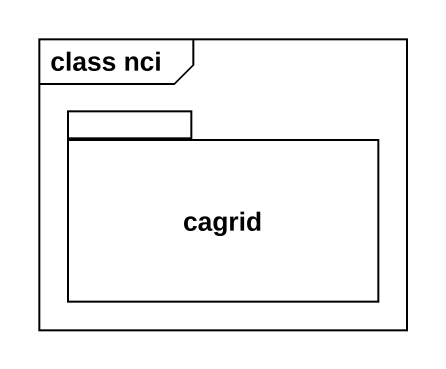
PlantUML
@startuml
mainframe class nci
package cagrid {
}
@enduml
